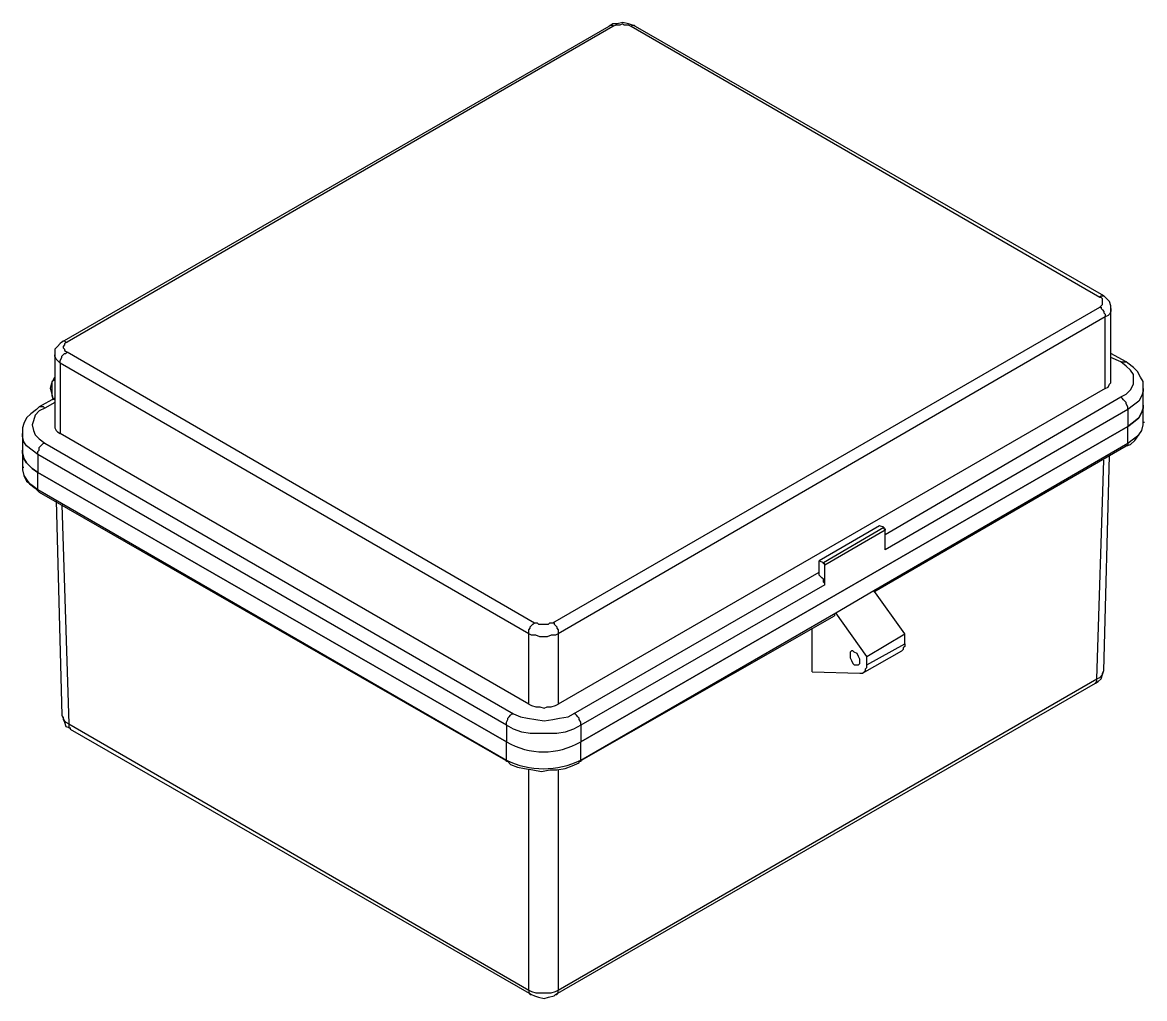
# Model space of a CAD drawing. Header units: millimetres. Extents: x 0 to 670, y -264 to 154.
# Drawn here: x 255.5 to 459.2, y -263.9 to -86.7 of the extents above; entities that cross this region are included whole.
import ezdxf

# ---------------------------------------------------------------- set-up
doc = ezdxf.new("R2010")
doc.units = ezdxf.units.MM
doc.layers.add('PDF_图层 1', color=7, linetype='Continuous')

msp = doc.modelspace()

# ---------------------------------------------------------------- linework, layer by layer
at = {"layer": 'PDF_图层 1', "lineweight": -3}
for points in [[(361.95, -87.47), (262.68, -144.74)], [(362.71, -87.47), (263.69, -144.74)], [(366.78, -87.47), (366.28, -87.22), (365.51, -86.96), (364.49, -86.71), (363.47, -86.96), (362.71, -86.96), (361.95, -87.47)], [(361.95, -87.47), (362.2, -87.22), (362.71, -87.22), (362.71, -87.47)], [(366.02, -87.47), (365.51, -87.22), (364.75, -87.22), (364.49, -86.96), (363.98, -87.22), (363.22, -87.22), (362.71, -87.47)], [(366.02, -87.47), (366.27, -87.22), (366.53, -87.22), (366.78, -87.47)], [(451.04, -136.6), (366.02, -87.47)], [(451.8, -136.34), (366.78, -87.47)], [(451.04, -136.6), (451.29, -136.34), (451.8, -136.34)], [(453.08, -138.63), (453.08, -138.13), (452.82, -137.36), (452.31, -136.85), (451.8, -136.34)], [(351.77, -195.65), (451.04, -138.38)], [(451.04, -138.38), (451.29, -138.38), (451.29, -138.63), (451.55, -138.89), (451.8, -139.14), (451.8, -139.4), (452.06, -139.65), (452.06, -140.16), (352.78, -197.69)], [(451.04, -138.38), (451.29, -138.13), (451.55, -137.87), (451.55, -136.85), (451.29, -136.6), (451.04, -136.6)], [(453.08, -138.63), (453.08, -139.14), (452.82, -139.65), (452.57, -139.91), (452.06, -140.16)], [(452.06, -153.14), (452.06, -140.16)], [(453.08, -151.62), (453.08, -138.63)], [(262.67, -144.74), (262.93, -144.49), (263.18, -144.49), (263.44, -144.74), (263.69, -144.74)], [(262.67, -144.74), (262.42, -145), (261.91, -145.51), (261.4, -146.01), (261.4, -147.03), (261.4, -159.76)], [(347.44, -197.69), (262.42, -148.56), (262.42, -148.05), (262.67, -147.54), (262.67, -147.29), (262.93, -147.03), (263.18, -146.78), (263.44, -146.78), (263.69, -146.53)], [(263.69, -144.74), (263.18, -145), (263.18, -145.25), (262.93, -145.51), (262.93, -145.76), (263.18, -146.01), (263.18, -146.27), (263.69, -146.53)], [(263.69, -146.52), (348.46, -195.65)], [(262.42, -148.56), (261.91, -148.05), (261.66, -147.8), (261.4, -147.29), (261.4, -147.03)], [(262.42, -148.56), (262.42, -161.29)], [(455.87, -148.31), (453.07, -146.78)], [(454.86, -148.31), (453.07, -147.54)], [(454.86, -148.31), (455.87, -148.31)], [(454.86, -154.67), (455.87, -154.16), (456.64, -153.4), (457.15, -152.38), (457.15, -150.6), (456.64, -149.83), (455.87, -149.07), (454.86, -148.31)], [(458.93, -153.14), (458.93, -151.87), (458.42, -151.11), (457.91, -150.09), (457.15, -149.32), (456.13, -148.56), (455.87, -148.31)], [(261.4, -155.18), (261.15, -154.93), (260.89, -153.91), (260.64, -153.14), (260.89, -152.13), (261.15, -151.62), (261.4, -151.11)], [(261.4, -151.62), (260.89, -151.87), (260.89, -154.42), (261.15, -155.18)], [(452.06, -153.14), (452.56, -152.89), (452.82, -152.38), (453.08, -152.13), (453.08, -151.62)], [(452.06, -153.14), (352.78, -210.42)], [(412.09, -179.62), (454.86, -154.67)], [(456.13, -156.96), (456.13, -156.45), (455.87, -155.94), (455.87, -155.69), (455.62, -155.43), (455.37, -155.18), (455.11, -154.92), (454.86, -154.67)], [(458.93, -153.14), (458.93, -153.65), (458.67, -154.42), (458.17, -155.43), (457.15, -156.2), (456.13, -156.96)], [(458.93, -156.2), (458.93, -153.14)], [(258.6, -156.45), (258.09, -156.96), (257.07, -157.72), (256.31, -158.49), (255.8, -159.51), (255.55, -160.27), (255.55, -161.29), (255.55, -164.34)], [(259.62, -156.71), (258.6, -157.22), (257.84, -157.98), (257.58, -159), (257.33, -159.76), (257.58, -160.78), (257.84, -161.54), (258.6, -162.31), (259.62, -163.07)], [(261.4, -154.92), (258.6, -156.45)], [(259.62, -156.71), (259.37, -156.45), (258.6, -156.45)], [(261.4, -155.69), (259.62, -156.71)], [(458.93, -156.2), (458.93, -156.71), (458.67, -157.47), (458.17, -158.49), (457.15, -159.25), (456.13, -160.02)], [(456.13, -160.02), (457.15, -159.25), (458.17, -158.49), (458.67, -157.47), (458.93, -156.71), (458.93, -156.2)], [(458.93, -159.25), (458.93, -156.2)], [(456.13, -156.96), (412.09, -182.42)], [(456.13, -156.96), (456.13, -160.02)], [(261.4, -159.76), (261.4, -160.27), (261.66, -160.78), (261.91, -161.03), (262.42, -161.29)], [(456.13, -160.02), (356.86, -217.29)], [(356.86, -217.29), (456.13, -160.02)], [(455.87, -163.58), (456.64, -163.32), (457.4, -162.56), (458.17, -161.54), (458.67, -160.78), (458.93, -159.76), (458.93, -159.25)], [(456.13, -163.07), (457.15, -162.31), (458.17, -161.54), (458.67, -160.78), (458.93, -159.76), (458.93, -159.25)], [(456.13, -163.07), (456.13, -160.02)], [(458.93, -159.25), (459.18, -159.25)], [(258.35, -165.11), (257.33, -164.34), (256.31, -163.58), (255.8, -162.82), (255.55, -161.8), (255.55, -161.29)], [(347.44, -210.42), (262.42, -161.29)], [(255.55, -164.34), (255.55, -167.4), (255.55, -167.91), (255.8, -168.92), (256.31, -169.69), (256.82, -170.45), (257.84, -171.22), (258.6, -171.98)], [(258.35, -168.42), (257.33, -167.65), (256.31, -166.63), (255.8, -165.87), (255.55, -164.85), (255.55, -164.34)], [(255.55, -164.34), (255.55, -164.85), (255.8, -165.87), (256.31, -166.63), (257.33, -167.65), (258.35, -168.42)], [(343.37, -214.23), (258.35, -165.11), (258.35, -164.6), (258.6, -164.34), (258.6, -163.83), (258.86, -163.58), (259.11, -163.32), (259.37, -163.07), (259.62, -163.07)], [(259.62, -163.07), (344.64, -212.2)], [(410.06, -189.8), (456.13, -163.07)], [(410.06, -190.05), (455.87, -163.58)], [(456.13, -163.07), (456.13, -163.58), (455.87, -163.58)], [(258.35, -165.11), (258.35, -168.42)], [(450.53, -205.83), (451.8, -166.13)], [(451.8, -204.31), (452.82, -165.36)], [(255.55, -167.4), (255.55, -167.91), (255.8, -168.92), (256.31, -169.94), (257.33, -170.71), (258.35, -171.47)], [(255.55, -167.4), (255.8, -167.4)], [(343.37, -217.29), (258.35, -168.42)], [(258.35, -168.42), (343.37, -217.29)], [(258.35, -171.47), (258.35, -168.42)], [(258.6, -171.98), (258.35, -171.72), (258.35, -171.47)], [(258.35, -171.47), (343.37, -220.6)], [(258.6, -171.98), (343.62, -220.85)], [(261.66, -173.51), (262.68, -212.45)], [(262.67, -174.27), (263.95, -213.98)], [(411.07, -178.09), (400.13, -184.45)], [(411.07, -178.09), (400.13, -184.45)], [(400.13, -186.74), (400.13, -184.45), (400.89, -184.71), (411.84, -178.34), (411.84, -178.6), (412.09, -178.6), (412.09, -178.85)], [(412.09, -178.85), (401.15, -185.22)], [(411.84, -178.34), (411.07, -178.09)], [(412.09, -182.42), (412.09, -178.85)], [(401.15, -185.22), (401.15, -184.96), (400.89, -184.96), (400.89, -184.71)], [(401.15, -188.78), (401.15, -185.22)], [(355.58, -212.2), (400.13, -186.49)], [(401.15, -188.78), (401.15, -188.52), (400.89, -188.27), (400.89, -187.76), (400.64, -187.51), (400.38, -187.25), (400.13, -187), (400.13, -186.74)], [(401.15, -188.78), (356.86, -214.23)], [(403.18, -193.87), (410.06, -189.8)], [(408.78, -201.76), (415.66, -197.69), (410.06, -189.8)], [(356.6, -220.85), (402.93, -194.38)], [(356.86, -220.6), (403.18, -193.87), (402.93, -194.12), (402.93, -194.38)], [(408.78, -201.76), (403.18, -193.87)], [(398.86, -204.56), (398.86, -196.67)], [(347.44, -210.42), (347.44, -197.69)], [(352.78, -197.69), (352.78, -210.42)], [(408.78, -203.29), (415.66, -199.47), (415.66, -199.98), (415.4, -200.23), (415.4, -200.49), (415.15, -200.74)], [(415.66, -199.47), (415.66, -197.69)], [(408.02, -204.82), (415.15, -200.74)], [(407.51, -204.82), (408.02, -204.82), (408.28, -204.56), (408.53, -204.31), (408.53, -204.05), (408.78, -203.8), (408.78, -203.29)], [(408.78, -203.29), (408.78, -201.76)], [(398.86, -204.56), (407.51, -204.82)], [(450.27, -206.6), (450.78, -206.34), (451.29, -205.83), (451.55, -205.07), (451.8, -204.31)], [(450.53, -205.83), (451.04, -205.58), (451.55, -205.07), (451.55, -204.82), (451.8, -204.31)], [(352.27, -263.11), (450.27, -206.6)], [(352.78, -262.34), (450.53, -205.83)], [(450.27, -206.6), (450.53, -206.34), (450.53, -205.83)], [(347.44, -210.42), (347.95, -210.67), (348.71, -210.92), (349.47, -210.92), (350.24, -211.18), (350.75, -210.92), (351.51, -210.92), (352.27, -210.67), (352.78, -210.42)], [(262.67, -212.45), (262.93, -212.96), (263.18, -213.47), (263.44, -213.73), (263.95, -213.98)], [(262.93, -212.71), (262.93, -213.22), (263.18, -213.73), (263.44, -214.49), (264.2, -214.74), (264.2, -215)], [(356.86, -214.23), (355.58, -215), (354.06, -215.51), (352.53, -215.76), (347.69, -215.76), (346.17, -215.51), (344.64, -215), (343.37, -214.23), (343.37, -213.73), (343.62, -213.22), (343.62, -212.96), (343.88, -212.71), (344.13, -212.45), (344.38, -212.2), (344.64, -212.2), (345.91, -212.71), (347.18, -212.96), (348.71, -213.22), (350.24, -213.47), (351.77, -213.22), (353.04, -212.96), (354.57, -212.71), (355.58, -212.2)], [(356.86, -214.23), (356.86, -213.73), (356.6, -213.22), (356.6, -212.96), (356.35, -212.71), (356.09, -212.45), (355.84, -212.2), (355.58, -212.2)], [(263.95, -213.98), (263.95, -214.74), (264.2, -214.74), (264.2, -215)], [(263.95, -213.98), (347.44, -262.34)], [(264.2, -215), (347.95, -263.11)], [(343.37, -214.23), (343.37, -217.29)], [(356.86, -214.23), (356.86, -217.29)], [(343.37, -220.6), (343.37, -217.29)], [(356.86, -220.6), (356.86, -217.29)], [(343.62, -220.85), (343.37, -220.85), (343.37, -220.6)], [(343.62, -220.85), (344.13, -221.36), (345.4, -221.87), (346.67, -222.12), (348.2, -222.38), (349.73, -222.63), (351.26, -222.38), (352.53, -222.38), (354.06, -222.12), (355.33, -221.62), (356.6, -221.11), (356.6, -220.85)], [(356.86, -220.6), (356.86, -220.85), (356.6, -220.85)], [(347.44, -262.34), (347.44, -222.38)], [(352.78, -222.38), (352.78, -262.34)], [(347.44, -262.34), (347.44, -262.85), (347.69, -263.11), (347.95, -263.11)], [(347.44, -262.34), (347.95, -262.6), (348.71, -262.85), (351.51, -262.85), (352.27, -262.6), (352.78, -262.34)], [(352.27, -263.11), (352.53, -263.11), (352.78, -262.85), (352.78, -262.34)], [(347.95, -263.11), (348.46, -263.36), (349.22, -263.62), (350.24, -263.87), (351, -263.62), (352.02, -263.36), (352.27, -263.11)]]:
    msp.add_lwpolyline(points, dxfattribs=at)
for points in [[(348.46, -195.65), (348.97, -195.65), (349.22, -195.91), (351, -195.91), (351.26, -195.65), (351.77, -195.65), (352.02, -195.65), (352.02, -195.91), (352.27, -196.16), (352.53, -196.42), (352.53, -196.67), (352.78, -196.92), (352.78, -197.69), (352.27, -197.94), (351.51, -197.94), (350.75, -198.2), (349.47, -198.2), (348.71, -197.94), (347.95, -197.94), (347.44, -197.69), (347.44, -196.92), (347.69, -196.67), (347.69, -196.42), (347.95, -196.16), (348.2, -195.91)], [(406.49, -201), (406.24, -200.74), (405.98, -200.74), (405.73, -201), (405.73, -202.02), (405.98, -202.52), (406.24, -203.03), (406.49, -203.29), (407.26, -203.29), (407.51, -203.03), (407.51, -202.27), (407.26, -201.76), (407, -201.25)]]:
    msp.add_lwpolyline(points, close=True, dxfattribs=at)
for centre, radius, start, end in [((350.11, -205.64), 13.46, 239.9225, 300.0775), ((350.11, -205.64), 13.46, 239.9214, 300.0786), ((350.11, -206.72), 15.43, 244.0692, 295.9308)]:
    msp.add_arc(centre, radius, start, end, dxfattribs=at)

doc.saveas('drawing.dxf')
